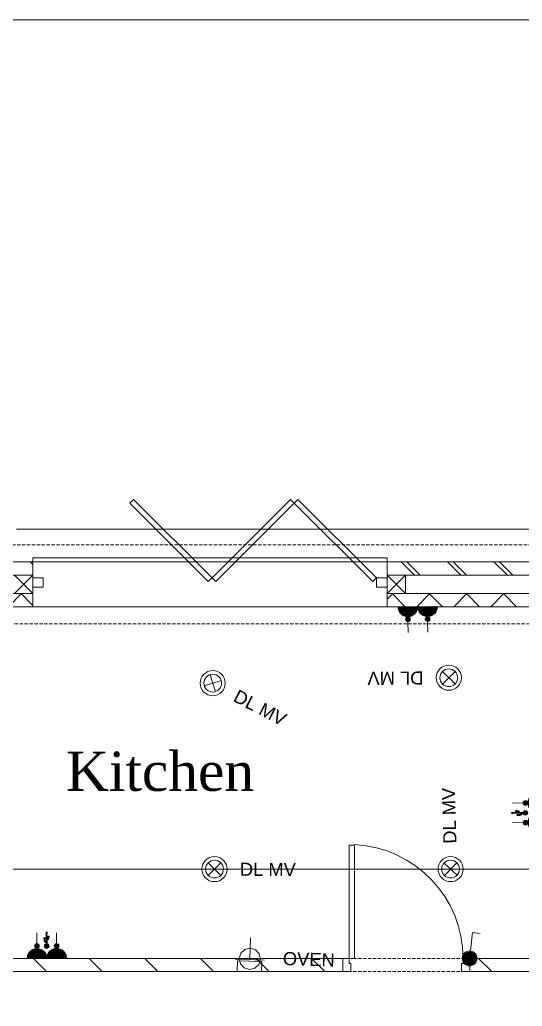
# Model space of a CAD drawing. Header units: millimetres. Extents: x -84100 to 168200, y 1000 to 58400.
# Drawn here: x 19504 to 23335, y 50880 to 58400 of the extents above; entities that cross this region are included whole.
import ezdxf
from ezdxf.enums import TextEntityAlignment as Align

# ---------------------------------------------------------------- set-up
doc = ezdxf.new("R2010")
doc.units = ezdxf.units.MM
doc.header["$LTSCALE"] = 100
doc.linetypes.add('HIDDEN', pattern=[0.375, 0.25, -0.125])
for name, color, linetype, true_color in [('Block Cavity', 156, 'Continuous', 0x004080), ('Block Fill', 9, 'Continuous', 0xc0c0c0), ('Block Wall', 156, 'Continuous', 0x004080), ('Brick Cavity', 156, 'Continuous', 0x004080), ('Brick Fill', 1, 'Continuous', 0xff0000), ('Brick Wall', 156, 'Continuous', 0x004080), ('Cavity Fill', 6, 'Continuous', 0xff00ff), ('Constructions', 5, 'Continuous', 0x0000ff), ('Electrical', 176, 'Continuous', 0x000080), ('Foundations', 6, 'HIDDEN', 0xff00ff), ('General Lighting', 2, 'Continuous', 0xffff00), ('Roof', 1, 'Continuous', 0xff0000), ('Roof Perimeter', 1, 'Continuous', 0xff0000), ('Stud Wall', 156, 'Continuous', 0x004080), ('Walls', 156, 'Continuous', 0x004080)]:
    doc.layers.add(name, color=color, linetype=linetype, true_color=true_color)
for name, color, linetype in [('Door Detail', 7, 'Continuous'), ('Doors', 7, 'Continuous'), ('Opening Header', 7, 'HIDDEN'), ('Roof Line - Gable', 7, 'Continuous'), ('Stud Wall Fill', 7, 'Continuous'), ('Untitled', 7, 'Continuous')]:
    doc.layers.add(name, color=color, linetype=linetype)
doc.styles.add('Arial_00007FFEBFFD5370_00007FFEBFFD5370', font='', dxfattribs={"height": 0.2})
doc.styles.add('Times New Roman_00007FFEBFFD5370_00007FFEBFFD5370', font='', dxfattribs={"height": 0.2})
doc.styles.get('Arial_00007FFEBFFD5370_00007FFEBFFD5370').set_extended_font_data('Arial')
doc.styles.get('Times New Roman_00007FFEBFFD5370_00007FFEBFFD5370').set_extended_font_data('Times New Roman')

# ---------------------------------------------------------------- blocks, each defined once
blk = doc.blocks.new('Block75')
at = {"layer": 'Block Cavity', "color": 156, "linetype": 'Continuous', "lineweight": 18, "true_color": 0x004080}
for p, q in [((-8288.308528, -242), (-8288.308528, -102)), ((-5588.308528, -242), (-5588.308528, -102)), ((-8288.308528, -242), (-10769, -242)), ((-2682, -242), (-5588.308528, -242))]:
    blk.add_line(p, q, dxfattribs=at)
at = {"layer": 'Block Cavity', "color": 6, "linetype": 'Continuous', "lineweight": 5, "true_color": 0xff00ff}
blk.add_line((-5448.308528, -242), (-5448.308528, -102), dxfattribs=at)
at = {"layer": 'Block Fill', "color": 9, "linetype": 'Continuous', "lineweight": 5, "true_color": 0xc0c0c0}
for p, q in [((-8373.445987, -242), (-8473.445987, -342)), ((-8377.70259, -242), (-8288.308528, -331.394062)), ((-5545.018863, -242), (-5588.308528, -285.289666)), ((-5549.275465, -242), (-5449.275465, -342)), ((-5262.17615, -242), (-5362.17615, -342)), ((-5266.432753, -242), (-5166.432753, -342)), ((-4979.333438, -242), (-5079.333438, -342)), ((-4983.59004, -242), (-4883.59004, -342)), ((-4696.490725, -242), (-4796.490725, -342)), ((-4700.747328, -242), (-4600.747328, -342))]:
    blk.add_line(p, q, dxfattribs=at)
at = {"layer": 'Block Wall', "color": 156, "linetype": 'Continuous', "lineweight": 18, "true_color": 0x004080}
for p, q in [((-8288.308528, -342), (-8288.308528, -242)), ((-5588.308528, -342), (-5588.308528, -242)), ((-8288.308528, -342), (-10024, -342)), ((-4438.308528, -342), (-5588.308528, -342))]:
    blk.add_line(p, q, dxfattribs=at)
at = {"layer": 'Brick Cavity', "color": 156, "linetype": 'Continuous', "lineweight": 18, "true_color": 0x004080}
for p, q in [((-8288.308528, -102), (-10769, -102)), ((-2682, -102), (-5588.308528, -102))]:
    blk.add_line(p, q, dxfattribs=at)
at = {"layer": 'Brick Fill', "color": 1, "linetype": 'Continuous', "lineweight": 5, "true_color": 0xff0000}
for p, q in [((-8308.575606, 0), (-8288.308528, -20.267078)), ((-5480.148482, 0), (-5378.148482, -102)), ((-5437.722075, 0), (-5335.722075, -102)), ((-5126.595091, 0), (-5024.595091, -102)), ((-5084.168684, 0), (-4982.168684, -102)), ((-4773.0417, 0), (-4671.0417, -102)), ((-4730.615294, 0), (-4628.615294, -102))]:
    blk.add_line(p, q, dxfattribs=at)
at = {"layer": 'Brick Wall', "color": 156, "linetype": 'Continuous', "lineweight": 18, "true_color": 0x004080}
for p, q in [((-8288.308528, 0), (-10769, 0)), ((-8288.308528, -102), (-8288.308528, 0)), ((-2682, 0), (-5588.308528, 0)), ((-5588.308528, -102), (-5588.308528, 0))]:
    blk.add_line(p, q, dxfattribs=at)
at = {"layer": 'Cavity Fill', "color": 6, "linetype": 'Continuous', "lineweight": 5, "true_color": 0xff00ff}
for p, q in [((-8288.308528, -242), (-8428.308528, -102)), ((-8428.308528, -242), (-8288.308528, -102)), ((-5588.308528, -242), (-5448.308528, -102)), ((-5448.308528, -242), (-5588.308528, -102))]:
    blk.add_line(p, q, dxfattribs=at)
at = {"layer": 'Foundations', "color": 6, "linetype": 'HIDDEN', "lineweight": 5, "true_color": 0xff00ff}
for p, q in [((129, 129), (-16813, 129)), ((-4388.308528, -471), (-10074, -471))]:
    blk.add_line(p, q, dxfattribs=at)
blk = doc.blocks.new('Block8927')
at = {"layer": 'Stud Wall', "color": 156, "linetype": 'Continuous', "lineweight": 18, "true_color": 0x004080}
for p, q in [((-5584, 100), (-9681.995875, 100)), ((-5584, 0), (-5584, 100)), ((-4096.308528, 100), (-4616, 100)), ((-4616, 0), (-4616, 100)), ((-5584, 0), (-9681.995145, 0)), ((-3684, 0), (-4616, 0))]:
    blk.add_line(p, q, dxfattribs=at)
at = {"layer": 'Stud Wall Fill', "color": 7, "linetype": 'Continuous', "lineweight": 5}
for p, q in [((-7842.025338, 0), (-7942.025338, 100)), ((-7417.761269, 0), (-7517.761269, 100)), ((-6993.497201, 0), (-7093.497201, 100)), ((-6569.233132, 0), (-6669.233132, 100)), ((-6144.969063, 0), (-6244.969063, 100)), ((-5720.704994, 0), (-5820.704994, 100)), ((-4447.912788, 0), (-4547.912788, 100))]:
    blk.add_line(p, q, dxfattribs=at)
blk = doc.blocks.new('Block9019')
at = {"layer": 'Door Detail', "color": 7, "linetype": 'Continuous', "lineweight": 5}
for p, q in [((-918, 0), (-918, 863.577583)), ((-918, 863.577583), (-878, 863.577583)), ((-878, 863.577583), (-878, 0)), ((-968, -100), (-968, 0)), ((-968, 0), (-918, 0)), ((-918, 0), (-918, -40)), ((-918, 0), (-878, 0)), ((0, 0), (-50, 0)), ((-50, 0), (-50, -40)), ((0, -100), (0, 0)), ((-918, -40), (-905.5, -40)), ((-905.5, -40), (-905.5, -100)), ((-50, -40), (-62.5, -40)), ((-62.5, -40), (-62.5, -100)), ((-905.5, -100), (-968, -100)), ((-62.5, -100), (0, -100))]:
    blk.add_line(p, q, dxfattribs=at)
blk.add_arc((-918, 0), 868, 0, 87.348016, dxfattribs=at)
at = {"layer": 'Opening Header', "color": 7, "linetype": 'HIDDEN', "lineweight": 5}
for p, q in [((0, 0), (-968, 0)), ((0, -100), (-968, -100))]:
    blk.add_line(p, q, dxfattribs=at)
blk = doc.blocks.new('Block22356')
at = {"layer": 'Electrical', "color": 176, "linetype": 'Continuous', "lineweight": 5, "true_color": 0x000080}
for p, q in [((-74.969218, 163.42181), (-80.582582, -3.574874)), ((-77.707829, 83.109479), (-118.60685, 73.467025)), ((-37.546631, 70.742297), (-77.707829, 83.109479)), ((-148.451092, 45.563882), (-160.818173, 5.405682)), ((-160.818173, 5.405682), (-151.175719, -35.493339)), ((-118.60685, 73.467025), (-148.451092, 45.563882)), ((-9.642488, 40.898021), (-37.546631, 70.742297)), ((-12.367115, -40.159199), (0, 0)), ((0, 0), (-9.642488, 40.898021)), ((-193.004156, -1.107718), (32.041742, -8.672326)), ((-173.415734, -12.646297), (-176.049756, -91.00804)), ((-173.415734, -12.646297), (-176.049756, -91.00804)), ((11.656741, -18.867254), (-173.415734, -12.646297)), ((11.656741, -18.867254), (-173.415734, -12.646297)), ((-151.175719, -35.493339), (-123.272576, -65.337581)), ((-123.272576, -65.337581), (-83.113376, -77.704696)), ((-83.113376, -77.704696), (-42.212357, -68.062309)), ((-80.582582, -3.574874), (-0.434848, -6.26893)), ((-42.212357, -68.062309), (-12.367115, -40.159199)), ((9.022719, -97.228997), (11.656741, -18.867254)), ((9.022719, -97.228997), (11.656741, -18.867254)), ((-176.049756, -91.00804), (9.022719, -97.228997)), ((-176.049756, -91.00804), (9.022719, -97.228997))]:
    blk.add_line(p, q, dxfattribs=at)
at = {"layer": 'Electrical', "color": 176, "linetype": 'Continuous', "lineweight": 5, "true_color": 0x000080, "style": 'Arial_00007FFEBFFD5370_00007FFEBFFD5370'}
blk.add_text('OVEN', height=100, rotation=718.074806, dxfattribs=at).set_placement((169.690697, -43.924831))
blk = doc.blocks.new('Block23013')
at = {"layer": 'Electrical', "color": 176, "linetype": 'Continuous', "lineweight": 5, "true_color": 0x000080}
for p, q in [((110.898273, 219.847115), (105.981163, 225.62098)), ((110.864207, 224.514162), (109.769695, 225.799382)), ((113.044434, -74.176856), (110.854711, 225.815152)), ((15.728041, 132.636824), (-0.966824, 152.240598)), ((19.451962, 132.891094), (-0.122751, 155.876499)), ((22.641513, 133.772842), (1.255691, 158.884923)), ((25.427135, 135.1289), (3.038063, 161.419036)), ((27.862529, 136.896209), (5.170663, 163.541898)), ((29.961957, 139.058023), (7.639229, 165.270256)), ((31.707921, 141.634888), (10.461258, 166.583563)), ((33.04162, 144.69585), (13.695552, 167.412771)), ((33.820403, 148.408418), (17.484763, 167.590375)), ((33.619208, 153.271715), (22.253952, 166.61725)), ((103.131594, 76.274558), (36.49377, 154.523336)), ((111.988387, 70.501606), (36.824176, 158.762405)), ((111.954321, 75.168653), (37.3593, 162.761087)), ((111.920255, 79.8357), (38.071301, 166.552073)), ((111.886189, 84.502747), (38.939324, 170.159851)), ((111.852123, 89.169794), (39.947313, 173.603275)), ((111.818056, 93.836841), (41.08264, 176.897175)), ((111.78399, 98.503889), (42.335208, 180.053406)), ((111.749924, 103.170936), (43.696843, 183.081565)), ((111.715858, 107.837983), (45.160869, 185.989494)), ((111.681792, 112.50503), (46.721801, 188.78363)), ((111.647726, 117.172077), (48.375126, 191.469276)), ((111.61366, 121.839124), (50.117132, 194.050789)), ((111.579594, 126.506172), (51.944786, 196.53173)), ((111.545528, 131.173219), (53.855643, 198.914972)), ((111.511462, 135.840266), (55.847771, 201.202782)), ((111.477396, 140.507313), (57.919701, 203.396885)), ((111.44333, 145.17436), (60.070387, 205.498509)), ((111.409264, 149.841407), (62.299183, 207.508414)), ((111.375198, 154.508454), (64.605821, 209.426913)), ((111.341132, 159.175502), (66.990411, 211.253879)), ((111.307066, 163.842549), (69.453439, 212.988738)), ((111.273, 168.509596), (71.995783, 214.630463)), ((111.238934, 173.176643), (74.61873, 216.17754)), ((111.204868, 177.84369), (77.324012, 217.627936)), ((111.170802, 182.510737), (80.113854, 218.979039)), ((111.136736, 187.177785), (82.991032, 220.227588)), ((111.10267, 191.844832), (85.95896, 221.369574)), ((111.068604, 196.511879), (89.0218, 222.400111)), ((111.034538, 201.178926), (92.184607, 223.313263)), ((111.000472, 205.845973), (95.453527, 224.101812)), ((110.966406, 210.51302), (98.836065, 224.756948)), ((110.932339, 215.180067), (102.34145, 225.267831)), ((-91.202323, 74.016304), (-79.246437, 80.103734)), ((34.173022, 77.931533), (-85.22438, 77.060019)), ((-1.094861, 149.996004), (-83.592664, 149.39383)), ((-79.158848, 68.104053), (-79.246437, 80.103734)), ((-79.246437, 80.103734), (-79.173446, 70.104)), ((-46.185644, 89.987636), (-58.185325, 89.900047)), ((-46.163747, 86.987716), (-58.163428, 86.900127)), ((-46.14185, 83.987796), (-58.14153, 83.900207)), ((11.096629, 133.448167), (-0.903405, 147.539083)), ((33.349489, 80.925602), (0.4718, 80.685618)), ((31.896678, 83.915077), (1.880816, 83.695983)), ((29.60425, 86.898424), (4.12945, 86.712476)), ((25.858591, 89.871163), (7.831314, 89.739577)), ((98.650761, 76.909084), (36.406608, 149.998639)), ((93.870737, 77.894932), (36.618639, 145.122619)), ((88.704642, 79.334121), (37.21674, 139.793259)), ((83.003464, 81.401625), (38.349925, 133.835583)), ((76.466201, 84.450894), (40.319194, 126.896143)), ((68.243432, 89.47935), (43.97397, 117.977515)), ((112.022453, 65.834559), (103.935266, 75.330854)), ((105.031557, 75.448669), (105.026886, 76.088601)), ((-79.202642, 74.103893), (-91.202323, 74.016304)), ((-91.202323, 74.016304), (-79.158848, 68.104053)), ((34.216816, 71.931693), (-85.180585, 71.060179)), ((0, 0), (-82.497802, -0.602174)), ((34.453972, 74.933504), (-79.202642, 74.103893)), ((-35.088706, 57.975816), (-47.492184, 57.88528)), ((-35.828872, 60.869058), (-46.794973, 60.789014)), ((-35.892069, 54.877492), (-46.643678, 54.799013)), ((17.382939, -17.371878), (0.20469, 2.799505)), ((33.437077, 68.925921), (0.559389, 68.685938)), ((21.019196, -17.014669), (1.136427, 6.332468)), ((32.028062, 65.915557), (2.012199, 65.696463)), ((24.147098, -16.06053), (2.576518, 9.2685)), ((29.779427, 62.899063), (4.304628, 62.713116)), ((26.881779, -14.644655), (4.409831, 11.742797)), ((29.270217, -12.822209), (6.589387, 13.810522)), ((26.077563, 59.871962), (8.050287, 59.740376)), ((31.322183, -10.604664), (9.105414, 15.483148)), ((33.015432, -7.965899), (11.980159, 16.734555)), ((34.283289, -4.827621), (15.280295, 17.486449)), ((34.963225, -0.998983), (19.168353, 17.547982)), ((34.535711, 4.130066), (24.163861, 16.309104)), ((100.386589, -73.194649), (37.497193, 0.652577)), ((104.830659, -73.786006), (37.621117, 5.134106)), ((109.037698, -74.099033), (37.982071, 9.337304)), ((113.044434, -74.176856), (38.543329, 13.305298)), ((113.044434, -74.176856), (38.543329, 13.305298)), ((113.010368, -69.509809), (39.278199, 17.06943)), ((112.976302, -64.842762), (40.166604, 20.653275)), ((112.942236, -60.175715), (41.193033, 24.075047)), ((112.90817, -55.508667), (42.345258, 27.349105)), ((112.874104, -50.84162), (43.613479, 30.486954)), ((112.840038, -46.174573), (44.989756, 33.497921)), ((112.805972, -41.507526), (46.467594, 36.38963)), ((112.771906, -36.840479), (48.041655, 39.168351)), ((112.737839, -32.173432), (49.707546, 41.839241)), ((112.703773, -27.506385), (51.461657, 44.406539)), ((112.669707, -22.839337), (53.301042, 46.873705)), ((112.635641, -18.17229), (55.223332, 49.243523)), ((112.601575, -13.505243), (57.226661, 51.51818)), ((112.567509, -8.838196), (59.309621, 53.69933)), ((112.533443, -4.171149), (61.471224, 55.788135)), ((112.499377, 0.495898), (63.710877, 57.785292)), ((112.465311, 5.162946), (66.028365, 59.691051)), ((112.431245, 9.829993), (68.42385, 61.505223)), ((112.397179, 14.49704), (70.897872, 63.227174)), ((112.363113, 19.164087), (73.451363, 64.855808)), ((112.329047, 23.831134), (76.085671, 66.389545)), ((112.294981, 28.498181), (78.802594, 67.826271)), ((112.260915, 33.165228), (81.604429, 69.163291)), ((112.226849, 37.832276), (84.494035, 70.397247)), ((112.192783, 42.499323), (87.474924, 71.524014)), ((112.158717, 47.16637), (90.551372, 72.538572)), ((112.124651, 51.833417), (93.728572, 73.434822)), ((112.090585, 56.500464), (97.012844, 74.205346)), ((112.056519, 61.167511), (100.411905, 74.841079)), ((12.924511, -16.763659), (0.095124, -1.698885)), ((5.203978, -12.324949), (3.247663, -10.027767)), ((95.652561, -72.262811), (37.663227, -4.169432)), ((90.547275, -70.895027), (38.200519, -9.427388)), ((84.933586, -68.930256), (39.246214, -15.28233)), ((78.542379, -66.052492), (41.069428, -22.050265)), ((70.663838, -61.428242), (44.379975, -30.564687))]:
    blk.add_line(p, q, dxfattribs=at)
blk.add_lwpolyline([(-46.119953, 80.987875), (-46.207542, 92.987556), (-58.207222, 92.899967), (-58.119633, 80.900287)], close=True, dxfattribs=at)
for points in [[(-25.525679, 77.495776), (-25.537182, 77.518651), (-25.571314, 77.585637), (-25.627512, 77.694273), (-25.70521, 77.842099), (-25.803844, 78.026656), (-25.922851, 78.245482), (-26.061665, 78.496118), (-26.219723, 78.776103), (-26.396459, 79.082978), (-26.59131, 79.414282), (-26.803712, 79.767556), (-27.033099, 80.140338), (-27.278908, 80.530169), (-27.540574, 80.934589), (-27.817533, 81.351137), (-28.10922, 81.777353), (-28.415071, 82.210778), (-28.734522, 82.648951), (-29.067009, 83.089412), (-29.411966, 83.5297), (-29.768831, 83.967356), (-30.137037, 84.39992), (-30.516022, 84.824931), (-30.90522, 85.239929), (-31.304067, 85.642454), (-31.711999, 86.030046), (-32.128452, 86.400244), (-32.552861, 86.750589), (-32.984662, 87.078621), (-33.42329, 87.381878), (-33.868181, 87.657902), (-34.318771, 87.904232), (-34.778179, 88.12668), (-35.248773, 88.333091), (-35.728862, 88.524054), (-36.216758, 88.700157), (-36.71077, 88.86199), (-37.209208, 89.010139), (-37.710381, 89.145195), (-38.212601, 89.267746), (-38.714177, 89.378379), (-39.213418, 89.477685), (-39.708636, 89.56625), (-40.19814, 89.644665), (-40.680239, 89.713517), (-41.153244, 89.773395), (-41.615466, 89.824888), (-42.065213, 89.868584), (-42.500796, 89.905072), (-42.920525, 89.934941), (-43.32271, 89.958778), (-43.705661, 89.977172), (-44.067687, 89.990713), (-44.4071, 89.999989), (-44.722208, 90.005587), (-45.011322, 90.008098), (-45.272752, 90.008109), (-45.504808, 90.006209), (-45.7058, 90.002986), (-45.874037, 89.999029), (-46.00783, 89.994927), (-46.105489, 89.991269), (-46.165324, 89.988642), (-46.185644, 89.987636)], [(-28.525599, 77.473879), (-28.538058, 77.491615), (-28.57488, 77.543547), (-28.635233, 77.62776), (-28.718282, 77.742337), (-28.823195, 77.885363), (-28.949139, 78.054924), (-29.095281, 78.249102), (-29.260788, 78.465983), (-29.444827, 78.703651), (-29.646565, 78.960191), (-29.865168, 79.233687), (-30.099804, 79.522223), (-30.34964, 79.823885), (-30.613843, 80.136756), (-30.891579, 80.458921), (-31.182016, 80.788465), (-31.484321, 81.123472), (-31.79766, 81.462026), (-32.121201, 81.802212), (-32.45411, 82.142115), (-32.795555, 82.479818), (-33.144703, 82.813407), (-33.50072, 83.140966), (-33.862773, 83.460579), (-34.23003, 83.770331), (-34.601657, 84.068307), (-34.976822, 84.35259), (-35.35469, 84.621265), (-35.734431, 84.872418), (-36.115209, 85.104131), (-36.496193, 85.31449), (-36.876549, 85.50158), (-37.259591, 85.669904), (-37.648404, 85.825564), (-38.041811, 85.96904), (-38.438637, 86.100812), (-38.837707, 86.22136), (-39.237843, 86.331164), (-39.637871, 86.430704), (-40.036614, 86.520461), (-40.432897, 86.600914), (-40.825543, 86.672544), (-41.213377, 86.73583), (-41.595223, 86.791253), (-41.969905, 86.839293), (-42.336246, 86.880429), (-42.693072, 86.915142), (-43.039206, 86.943912), (-43.373473, 86.967219), (-43.694696, 86.985544), (-44.001699, 86.999365), (-44.293307, 87.009163), (-44.568344, 87.015419), (-44.825634, 87.018612), (-45.064001, 87.019223), (-45.282269, 87.017731), (-45.479263, 87.014617), (-45.653805, 87.01036), (-45.804721, 87.005441), (-45.930835, 87.00034), (-46.03097, 86.995537), (-46.103951, 86.991512), (-46.148602, 86.988745), (-46.163747, 86.987716)], [(-31.525519, 77.451981), (-31.537406, 77.463945), (-31.572467, 77.498977), (-31.629804, 77.555792), (-31.708519, 77.633102), (-31.807713, 77.729622), (-31.92649, 77.844066), (-32.063949, 77.975145), (-32.219194, 78.121575), (-32.391326, 78.282068), (-32.579447, 78.455339), (-32.782658, 78.6401), (-33.000062, 78.835066), (-33.230759, 79.038949), (-33.473853, 79.250463), (-33.728445, 79.468322), (-33.993636, 79.69124), (-34.268528, 79.917929), (-34.552224, 80.147103), (-34.843825, 80.377477), (-35.142433, 80.607763), (-35.447149, 80.836674), (-35.757075, 81.062926), (-36.071314, 81.28523), (-36.388967, 81.5023), (-36.709136, 81.712851), (-37.030923, 81.915595), (-37.353428, 82.109247), (-37.675756, 82.292519), (-37.997006, 82.464125), (-38.316281, 82.622779), (-38.632683, 82.767194), (-38.945313, 82.896083), (-39.257303, 83.012488), (-39.571838, 83.120509), (-39.888101, 83.220454), (-40.205277, 83.312631), (-40.522549, 83.397347), (-40.8391, 83.47491), (-41.154114, 83.545627), (-41.466775, 83.609805), (-41.776265, 83.667752), (-42.08177, 83.719776), (-42.382471, 83.766183), (-42.677554, 83.807281), (-42.9662, 83.843377), (-43.247595, 83.87478), (-43.520921, 83.901796), (-43.785362, 83.924732), (-44.040101, 83.943897), (-44.284323, 83.959597), (-44.517211, 83.972141), (-44.737947, 83.981835), (-44.945717, 83.988986), (-45.139703, 83.993903), (-45.319089, 83.996893), (-45.483059, 83.998263), (-45.630795, 83.99832), (-45.761483, 83.997372), (-45.874304, 83.995727), (-45.968443, 83.993691), (-46.043084, 83.991573), (-46.09741, 83.989679), (-46.130604, 83.988318), (-46.14185, 83.987796)], [(-7.954621, 71.623341), (-7.956519, 71.595581), (-7.962915, 71.514241), (-7.974865, 71.382234), (-7.993423, 71.20247), (-8.019644, 70.977861), (-8.054581, 70.711318), (-8.099289, 70.405751), (-8.154824, 70.064073), (-8.222239, 69.689195), (-8.302589, 69.284027), (-8.396928, 68.851482), (-8.506312, 68.39447), (-8.631794, 67.915902), (-8.774429, 67.418691), (-8.935272, 66.905746), (-9.115377, 66.37998), (-9.315798, 65.844304), (-9.537591, 65.301628), (-9.781809, 64.754865), (-10.049507, 64.206925), (-10.341741, 63.66072), (-10.659563, 63.119161), (-11.004029, 62.585159), (-11.376193, 62.061625), (-11.777111, 61.551471), (-12.207835, 61.057608), (-12.669421, 60.582947), (-13.162924, 60.1304), (-13.689397, 59.702877), (-14.249896, 59.303291), (-14.845475, 58.934552), (-15.477188, 58.599571), (-16.145885, 58.291273), (-16.849267, 58.000313), (-17.583667, 57.726195), (-18.345419, 57.468423), (-19.130856, 57.226504), (-19.936311, 56.999941), (-20.758117, 56.78824), (-21.592607, 56.590906), (-22.436115, 56.407442), (-23.284974, 56.237355), (-24.135517, 56.080149), (-24.984078, 55.935329), (-25.826989, 55.8024), (-26.660583, 55.680867), (-27.481195, 55.570234), (-28.285156, 55.470007), (-29.068802, 55.37969), (-29.828463, 55.298788), (-30.560475, 55.226806), (-31.261169, 55.163249), (-31.92688, 55.107623), (-32.55394, 55.05943), (-33.138683, 55.018178), (-33.677442, 54.98337), (-34.16655, 54.954511), (-34.60234, 54.931107), (-34.981145, 54.912661), (-35.2993, 54.89868), (-35.553136, 54.888667), (-35.738988, 54.882129), (-35.853188, 54.878568), (-35.892069, 54.877492)], [(-13.698104, 71.581949), (-13.701583, 71.563465), (-13.712401, 71.509319), (-13.731131, 71.421471), (-13.758344, 71.301878), (-13.794615, 71.152501), (-13.840514, 70.975297), (-13.896614, 70.772227), (-13.963488, 70.545247), (-14.041709, 70.296319), (-14.131848, 70.027399), (-14.234478, 69.740449), (-14.350171, 69.437425), (-14.479501, 69.120287), (-14.623039, 68.790995), (-14.781357, 68.451506), (-14.955029, 68.103781), (-15.144627, 67.749777), (-15.350722, 67.391454), (-15.573888, 67.03077), (-15.814697, 66.669685), (-16.073722, 66.310157), (-16.351534, 65.954145), (-16.648707, 65.603609), (-16.965812, 65.260506), (-17.303422, 64.926797), (-17.66211, 64.604439), (-18.042447, 64.295392), (-18.445007, 64.001615), (-18.870362, 63.725066), (-19.319085, 63.467705), (-19.791746, 63.23149), (-20.28892, 63.01838), (-20.811766, 62.823671), (-21.359259, 62.641091), (-21.928694, 62.47025), (-22.517366, 62.310758), (-23.122571, 62.162225), (-23.741603, 62.024261), (-24.371758, 61.896476), (-25.010331, 61.77848), (-25.654617, 61.669883), (-26.301912, 61.570295), (-26.949509, 61.479325), (-27.594706, 61.396583), (-28.234796, 61.321681), (-28.867075, 61.254226), (-29.488837, 61.19383), (-30.097379, 61.140103), (-30.689996, 61.092654), (-31.263982, 61.051092), (-31.816632, 61.015029), (-32.345243, 60.984074), (-32.847108, 60.957837), (-33.319524, 60.935928), (-33.759785, 60.917957), (-34.165186, 60.903534), (-34.533023, 60.892268), (-34.860591, 60.88377), (-35.145184, 60.877649), (-35.384099, 60.873516), (-35.57463, 60.870981), (-35.714073, 60.869653), (-35.799722, 60.869142), (-35.828872, 60.869058)], [(-10.695915, 71.59876), (-10.70052, 71.575098), (-10.714688, 71.505783), (-10.738948, 71.393323), (-10.773826, 71.240226), (-10.819853, 71.049), (-10.877555, 70.822152), (-10.947462, 70.562191), (-11.030102, 70.271624), (-11.126003, 69.952959), (-11.235694, 69.608703), (-11.359702, 69.241366), (-11.498556, 68.853454), (-11.652785, 68.447475), (-11.822916, 68.025937), (-12.009479, 67.591349), (-12.213001, 67.146217), (-12.434011, 66.693049), (-12.673037, 66.234354), (-12.930607, 65.772639), (-13.20725, 65.310413), (-13.503494, 64.850182), (-13.819868, 64.394455), (-14.156899, 63.945739), (-14.515117, 63.506543), (-14.895048, 63.079373), (-15.297223, 62.666739), (-15.722169, 62.271147), (-16.170414, 61.895107), (-16.642487, 61.541124), (-17.138916, 61.211708), (-17.660229, 60.909366), (-18.206955, 60.636605), (-18.780562, 60.387404), (-19.380231, 60.153733), (-20.00306, 59.935093), (-20.646143, 59.730984), (-21.306579, 59.540907), (-21.981463, 59.364361), (-22.667893, 59.200848), (-23.362965, 59.049868), (-24.063776, 58.91092), (-24.767422, 58.783505), (-25.471, 58.667124), (-26.171607, 58.561277), (-26.86634, 58.465464), (-27.552295, 58.379185), (-28.226569, 58.301941), (-28.886258, 58.233233), (-29.52846, 58.172559), (-30.150271, 58.119422), (-30.748787, 58.07332), (-31.321105, 58.033755), (-31.864323, 58.000227), (-32.375536, 57.972235), (-32.851841, 57.949281), (-33.290335, 57.930865), (-33.688115, 57.916486), (-34.042277, 57.905646), (-34.349919, 57.897845), (-34.608136, 57.892582), (-34.814025, 57.889359), (-34.964683, 57.887675), (-35.057208, 57.887031), (-35.088694, 57.886928)]]:
    blk.add_lwpolyline(points, dxfattribs=at)
for centre, radius in [((16.404672, 150.123738), 17.5), ((16.954439, 74.80577), 17.5), ((-41.290445, 57.930548), 6.201904), ((17.499534, 0.127734), 17.5)]:
    blk.add_circle(centre, radius, dxfattribs=at)
for centre, start, end in [((111.402142, 150.81715), 90.41821, 265.123777), ((112.497003, 0.821146), 95.71264, 270.41821)]:
    blk.add_arc(centre, 75, start, end, dxfattribs=at)
blk = doc.blocks.new('Block23670')
at = {"layer": 'Electrical', "color": 176, "linetype": 'Continuous', "lineweight": 5, "true_color": 0x000080}
for p, q in [((0, 0), (-0.785679, 82.496259)), ((73.813253, 91.366737), (67.927805, 79.310141)), ((67.927805, 79.310141), (79.927261, 79.424422)), ((79.927261, 79.424422), (69.927715, 79.329188)), ((72.007626, -34.056728), (70.870529, 85.338439)), ((73.927533, 79.367282), (73.813253, 91.366737)), ((73.813253, 91.366737), (79.927261, 79.424422)), ((75.009957, -34.287207), (73.927533, 79.367282)), ((78.007354, -33.999588), (76.870257, 85.39558)), ((149.993198, 1.428507), (149.207519, 83.924765)), ((54.797518, 36.014049), (54.695124, 46.765456)), ((57.897622, 35.217579), (57.779496, 47.620825)), ((60.789211, 35.96418), (60.684773, 46.930075)), ((83.884951, 46.328557), (83.77067, 58.328012)), ((86.884815, 46.357127), (86.770534, 58.356582)), ((89.884679, 46.385697), (89.770398, 58.385153)), ((132.671481, -15.432968), (152.238071, 1.305463)), ((132.934034, -19.156314), (155.875841, 0.46948)), ((133.47252, -10.799762), (147.536709, 1.231586)), ((-73.925219, -113.209152), (13.391, -38.513638)), ((-73.925219, -113.209152), (13.391, -38.513638)), ((-73.856308, -109.202252), (9.421767, -37.961208)), ((-73.552641, -104.994527), (5.217777, -37.609603)), ((-72.97117, -100.549153), (0.735983, -37.495648)), ((-72.049865, -95.813065), (-4.085645, -37.672408)), ((-70.69344, -90.704749), (-9.342392, -38.221395)), ((-69.258259, -113.164704), (17.156757, -39.240133)), ((-68.741161, -85.086703), (-15.194994, -39.280111)), ((-65.877621, -78.689111), (-21.958857, -41.118374)), ((-64.591299, -113.120257), (20.74257, -40.120564)), ((-61.270907, -70.800303), (-30.465894, -44.447853)), ((-59.924339, -113.07581), (24.166616, -41.139379)), ((-55.25738, -113.031363), (27.443229, -42.284318)), ((-50.59042, -112.986915), (30.583891, -43.545557)), ((-45.92346, -112.942468), (33.597912, -44.915133)), ((-41.2565, -112.898021), (36.492902, -46.386534)), ((-36.58954, -112.853574), (39.275117, -47.954411)), ((-31.92258, -112.809127), (41.949706, -49.614357)), ((-27.255621, -112.764679), (44.5209, -51.362753)), ((-22.588661, -112.720232), (46.992151, -53.196646)), ((-17.921701, -112.675785), (49.366238, -55.113659)), ((-17.333169, -17.421538), (2.799953, -0.198462)), ((-16.967872, -21.056991), (6.33498, -1.122338)), ((-16.734869, -12.961767), (-1.698669, -0.098903)), ((-16.006778, -24.182763), (9.274208, -2.555895)), ((-14.584824, -26.914287), (11.752577, -4.3837)), ((-13.254741, -112.631338), (51.645346, -57.111923)), ((-12.757069, -29.298666), (13.825145, -6.558651)), ((-12.313343, -5.231381), (-10.020518, -3.269961)), ((-10.534965, -31.345695), (15.503364, -9.070951)), ((-8.587781, -112.58689), (53.831125, -59.190027)), ((-7.89244, -33.03307), (16.761162, -11.942905)), ((-4.751351, -34.293943), (17.520395, -15.241361)), ((-3.920821, -112.542443), (55.924733, -61.346978)), ((-0.921209, -34.965361), (17.590576, -19.129273)), ((0.746138, -112.497996), (57.926866, -63.582183)), ((4.206876, -34.526439), (16.362813, -24.127523)), ((5.413098, -112.453549), (59.837775, -65.895426)), ((10.080058, -112.409101), (61.657271, -68.28687)), ((14.747018, -112.364654), (63.384721, -70.757055)), ((19.413978, -112.320207), (65.019032, -73.306917)), ((59.929821, -25.94432), (59.758136, -7.917382)), ((62.965148, -29.639442), (62.722536, -4.165119)), ((65.986636, -31.881361), (65.700776, -1.86606)), ((69.000128, -33.283677), (68.687013, -0.406604)), ((70.750536, -111.831287), (158.843923, -36.470937)), ((75.417496, -111.78684), (162.843785, -36.997165)), ((76.503773, -102.961675), (154.604129, -36.149961)), ((77.12833, -98.479442), (150.07925, -36.072864)), ((78.103544, -93.697237), (145.203713, -36.295741)), ((79.531237, -88.527954), (139.875697, -36.905695)), ((80.084456, -111.742393), (166.636346, -37.700732)), ((80.999583, -33.169397), (80.686468, -0.292323)), ((81.586055, -82.82219), (133.920556, -38.052129)), ((83.98582, -31.70994), (83.69996, -1.69464)), ((84.620774, -76.278161), (126.985515, -40.036829)), ((84.751415, -111.697946), (170.246046, -38.560728)), ((86.96406, -29.410881), (86.721447, -3.936558)), ((89.418375, -111.653498), (173.691704, -39.561055)), ((89.630928, -68.044227), (118.075038, -43.711434)), ((89.92846, -25.658619), (89.756775, -7.63168)), ((94.085335, -111.609051), (176.988121, -40.689052)), ((98.752295, -111.564604), (180.14713, -41.934596)), ((103.419255, -111.520157), (183.178311, -43.289492)), ((108.086215, -111.475709), (186.089488, -44.747046)), ((112.753174, -111.431262), (188.88709, -46.301759)), ((117.420134, -111.386815), (191.576407, -47.949106)), ((122.087094, -111.342368), (194.161789, -49.685365)), ((126.754054, -111.29792), (196.646789, -51.507496)), ((131.421014, -111.253473), (199.034275, -53.413047)), ((133.822874, -22.343896), (158.887323, -0.902268)), ((135.185125, -25.126494), (161.425395, -2.678999)), ((136.087974, -111.209026), (201.326511, -55.400081)), ((136.957847, -27.557951), (163.552995, -4.806871)), ((139.124326, -29.652565), (165.286839, -7.271586)), ((140.754933, -111.164579), (203.525217, -57.467126)), ((141.705068, -31.392793), (166.60642, -10.090687)), ((144.768989, -32.71968), (167.442821, -13.323129)), ((145.421893, -111.120132), (205.63162, -59.613132)), ((148.48328, -33.490203), (167.628853, -17.111935)), ((150.088853, -111.075684), (207.646478, -61.837451)), ((153.346117, -33.278191), (166.666339, -21.883277)), ((154.755813, -111.031237), (209.570103, -64.139816)), ((159.422773, -110.98679), (211.402368, -66.520336)), ((164.089733, -110.942343), (213.142702, -68.9795)), ((168.756692, -110.897895), (214.790078, -71.518185)), ((173.423652, -110.853448), (216.342986, -74.137684)), ((-73.925219, -113.209152), (226.061177, -110.352138)), ((24.080938, -112.27576), (66.558624, -75.937807)), ((28.747897, -112.231312), (68.00139, -78.651528)), ((33.414857, -112.186865), (69.34464, -81.450381)), ((38.081817, -112.142418), (70.585019, -84.337236)), ((42.748777, -112.097971), (71.718414, -87.315611)), ((47.415737, -112.053523), (72.739814, -90.389794)), ((52.082697, -112.009076), (73.643129, -93.564994)), ((56.749656, -111.964629), (74.420956, -96.847543)), ((61.416616, -111.920182), (75.064248, -100.245182)), ((66.083576, -111.875735), (75.56186, -103.767444)), ((75.682112, -104.863471), (76.322032, -104.857377)), ((178.090612, -110.809001), (217.799395, -76.839734)), ((182.757572, -110.764554), (219.1567, -79.626563)), ((187.424532, -110.720106), (220.411646, -82.500957)), ((192.091492, -110.675659), (221.560232, -85.466337)), ((196.758451, -110.631212), (222.597579, -88.526877)), ((201.425411, -110.586765), (223.517764, -91.687645)), ((206.092371, -110.542317), (224.313583, -94.954804)), ((210.759331, -110.49787), (224.976241, -98.335875)), ((215.426291, -110.453423), (225.49492, -101.840116)), ((220.093251, -110.408976), (225.856164, -105.479035)), ((224.76021, -110.364528), (226.042993, -109.267159))]:
    blk.add_line(p, q, dxfattribs=at)
for points in [[(71.605469, 8.113918), (71.577705, 8.115755), (71.496352, 8.12197), (71.364319, 8.133627), (71.184514, 8.151785), (70.959847, 8.177505), (70.693226, 8.21185), (70.387561, 8.255878), (70.045761, 8.310653), (69.670733, 8.377234), (69.265388, 8.456682), (68.832634, 8.55006), (68.375379, 8.658426), (67.896534, 8.782843), (67.399006, 8.924372), (66.885705, 9.084074), (66.35954, 9.263008), (65.823419, 9.462238), (65.280252, 9.682823), (64.732946, 9.925824), (64.184412, 10.192303), (63.637559, 10.483321), (63.095294, 10.799938), (62.560527, 11.143215), (62.036166, 11.514214), (61.525122, 11.913995), (61.030302, 12.34362), (60.554616, 12.804149), (60.100972, 13.296644), (59.672279, 13.822165), (59.271447, 14.381774), (58.901384, 14.976531), (58.564999, 15.607498), (58.255214, 16.275507), (57.96269, 16.97824), (57.686939, 17.712029), (57.427474, 18.473206), (57.183808, 19.258102), (56.955454, 20.063051), (56.741926, 20.884384), (56.542736, 21.718433), (56.357396, 22.561531), (56.185422, 23.41001), (56.026324, 24.260201), (55.879617, 25.108437), (55.744813, 25.95105), (55.621426, 26.784373), (55.508968, 27.604736), (55.406952, 28.408473), (55.314893, 29.191915), (55.232301, 29.951395), (55.158691, 30.683245), (55.093576, 31.383796), (55.036469, 32.049381), (54.986882, 32.676333), (54.944329, 33.260982), (54.908322, 33.799662), (54.878376, 34.288705), (54.854002, 34.724442), (54.834714, 35.103205), (54.820025, 35.421328), (54.809448, 35.675141), (54.802496, 35.860978), (54.798682, 35.97517), (54.797518, 36.014049)], [(71.574791, 10.855151), (71.551119, 10.859704), (71.481773, 10.873718), (71.369259, 10.897727), (71.216085, 10.932265), (71.024757, 10.977866), (70.797781, 11.035064), (70.537665, 11.104392), (70.246915, 11.186386), (69.928037, 11.281578), (69.583539, 11.390502), (69.215926, 11.513693), (68.827706, 11.651684), (68.421385, 11.805009), (67.99947, 11.974203), (67.564468, 12.159798), (67.118884, 12.362329), (66.665226, 12.582331), (66.206001, 12.820336), (65.743714, 13.076878), (65.280873, 13.352493), (64.819984, 13.647712), (64.363555, 13.963071), (63.91409, 14.299104), (63.474098, 14.656343), (63.046085, 15.035324), (62.632557, 15.43658), (62.236021, 15.860645), (61.858984, 16.308052), (61.503953, 16.779336), (61.173433, 17.275031), (60.869932, 17.795671), (60.595956, 18.341789), (60.345479, 18.91484), (60.110475, 19.513988), (59.89045, 20.136328), (59.684911, 20.778956), (59.493365, 21.438968), (59.315319, 22.113458), (59.15028, 22.799522), (58.997753, 23.494256), (58.857247, 24.194756), (58.728268, 24.898117), (58.610322, 25.601435), (58.502917, 26.301805), (58.405558, 26.996323), (58.317754, 27.682085), (58.239011, 28.356185), (58.168835, 29.01572), (58.106733, 29.657785), (58.052212, 30.279476), (58.004779, 30.877888), (57.963941, 31.450117), (57.929205, 31.993258), (57.900076, 32.504408), (57.876063, 32.980661), (57.856671, 33.419113), (57.841408, 33.81686), (57.82978, 34.170997), (57.821294, 34.47862), (57.815457, 34.736825), (57.811776, 34.942707), (57.809757, 35.093361), (57.808907, 35.185883), (57.808734, 35.21737)], [(71.551302, 13.857296), (71.53281, 13.860734), (71.478641, 13.871431), (71.390751, 13.889965), (71.271098, 13.916913), (71.121641, 13.952851), (70.944335, 13.998355), (70.74114, 14.054004), (70.514013, 14.120373), (70.264911, 14.19804), (69.995792, 14.28758), (69.708613, 14.389572), (69.405333, 14.504591), (69.087909, 14.633215), (68.758298, 14.77602), (68.418458, 14.933583), (68.070347, 15.106481), (67.715922, 15.29529), (67.357141, 15.500588), (66.995962, 15.722952), (66.634342, 15.962957), (66.274239, 16.221181), (65.91761, 16.498201), (65.566413, 16.794593), (65.222606, 17.110934), (64.888147, 17.447801), (64.564992, 17.805771), (64.2551, 18.18542), (63.960428, 18.587326), (63.682934, 19.012064), (63.424575, 19.460213), (63.187309, 19.932348), (62.973094, 20.429047), (62.777222, 20.951458), (62.593425, 21.498544), (62.421317, 22.067597), (62.260516, 22.655913), (62.110638, 23.260786), (61.971297, 23.87951), (61.842111, 24.509379), (61.722695, 25.147688), (61.612665, 25.791731), (61.511637, 26.438802), (61.419227, 27.086196), (61.33505, 27.731207), (61.258724, 28.371129), (61.189863, 29.003256), (61.128085, 29.624883), (61.073004, 30.233304), (61.024236, 30.825813), (60.981398, 31.399705), (60.944106, 31.952274), (60.911975, 32.480815), (60.884622, 32.98262), (60.861662, 33.454986), (60.842712, 33.895206), (60.827387, 34.300574), (60.815303, 34.668385), (60.806076, 34.995933), (60.799322, 35.280512), (60.794658, 35.519417), (60.791699, 35.709942), (60.79006, 35.849381), (60.789359, 35.935029), (60.789211, 35.96418)], [(77.381665, 31.697724), (77.393602, 31.709637), (77.428556, 31.744776), (77.485243, 31.802239), (77.562378, 31.881126), (77.658678, 31.980535), (77.772856, 32.099566), (77.90363, 32.237316), (78.049714, 32.392887), (78.209824, 32.565375), (78.382676, 32.753881), (78.566985, 32.957502), (78.761466, 33.175339), (78.964835, 33.40649), (79.175808, 33.650053), (79.393101, 33.905129), (79.615428, 34.170815), (79.841505, 34.446211), (80.070048, 34.730416), (80.299772, 35.022529), (80.529393, 35.321648), (80.757626, 35.626873), (80.983188, 35.937302), (81.204792, 36.252034), (81.421156, 36.570169), (81.630994, 36.890806), (81.833022, 37.213042), (82.025955, 37.535978), (82.20851, 37.858712), (82.379401, 38.180343), (82.537344, 38.499971), (82.681055, 38.816693), (82.809249, 39.129609), (82.924959, 39.441857), (83.03228, 39.756631), (83.131522, 40.073117), (83.222993, 40.390497), (83.307004, 40.707956), (83.383862, 41.024679), (83.453878, 41.339849), (83.517361, 41.652652), (83.574619, 41.962271), (83.625963, 42.26789), (83.671701, 42.568694), (83.712142, 42.863867), (83.747597, 43.152593), (83.778373, 43.434057), (83.804781, 43.707443), (83.827129, 43.971934), (83.845728, 44.226716), (83.860885, 44.470972), (83.87291, 44.703886), (83.882113, 44.924644), (83.888802, 45.132429), (83.893288, 45.326426), (83.895878, 45.505818), (83.896883, 45.66979), (83.896612, 45.817527), (83.895374, 45.948211), (83.893477, 46.061029), (83.891232, 46.155164), (83.888948, 46.229799), (83.886934, 46.284121), (83.885498, 46.317312), (83.884951, 46.328557)], [(77.410235, 28.69786), (77.427944, 28.710358), (77.479794, 28.747296), (77.563872, 28.807835), (77.678264, 28.891139), (77.821057, 28.99637), (77.990337, 29.122691), (78.184189, 29.269265), (78.400702, 29.435254), (78.63796, 29.619821), (78.89405, 29.822129), (79.167059, 30.04134), (79.455073, 30.276617), (79.756178, 30.527124), (80.068461, 30.792022), (80.390007, 31.070474), (80.718904, 31.361643), (81.053238, 31.664692), (81.391094, 31.978784), (81.73056, 32.30308), (82.069721, 32.636745), (82.406664, 32.97894), (82.739476, 33.328829), (83.066242, 33.685574), (83.385049, 34.048337), (83.693983, 34.416282), (83.991131, 34.788571), (84.274579, 35.164367), (84.542414, 35.542833), (84.792721, 35.923131), (85.023587, 36.304424), (85.233098, 36.685875), (85.419341, 37.066646), (85.586813, 37.450061), (85.741607, 37.839219), (85.884208, 38.232945), (86.015097, 38.630063), (86.134757, 39.0294), (86.24367, 39.429779), (86.342321, 39.830028), (86.43119, 40.22897), (86.510762, 40.62543), (86.581518, 41.018235), (86.643941, 41.406209), (86.698515, 41.788177), (86.745721, 42.162964), (86.786042, 42.529397), (86.819962, 42.886299), (86.847962, 43.232496), (86.870525, 43.566814), (86.888135, 43.888076), (86.901273, 44.19511), (86.910423, 44.486739), (86.916067, 44.761789), (86.918688, 45.019086), (86.918768, 45.257454), (86.916791, 45.475718), (86.913238, 45.672704), (86.908594, 45.847236), (86.903339, 45.998141), (86.897957, 46.124243), (86.892932, 46.224367), (86.888744, 46.297339), (86.885878, 46.341984), (86.884815, 46.357127)], [(77.438805, 25.697996), (77.461655, 25.70955), (77.528565, 25.743831), (77.637076, 25.80027), (77.784729, 25.878296), (77.969065, 25.977341), (78.187626, 26.096834), (78.437953, 26.236206), (78.717586, 26.394886), (79.024067, 26.572304), (79.354937, 26.767892), (79.707737, 26.981079), (80.080008, 27.211295), (80.469291, 27.45797), (80.873128, 27.720535), (81.289059, 27.99842), (81.714625, 28.291054), (82.147369, 28.597869), (82.58483, 28.918294), (83.02455, 29.251759), (83.46407, 29.597695), (83.900931, 29.955532), (84.332675, 30.3247), (84.756842, 30.704629), (85.170973, 31.094749), (85.57261, 31.494491), (85.959293, 31.903284), (86.328565, 32.32056), (86.677965, 32.745747), (87.005035, 33.178276), (87.307316, 33.617578), (87.58235, 34.063082), (87.827676, 34.514219), (88.049102, 34.97412), (88.254466, 35.445172), (88.444361, 35.925685), (88.619378, 36.413971), (88.780111, 36.908342), (88.927152, 37.407108), (89.061092, 37.908581), (89.182525, 38.411072), (89.292043, 38.912892), (89.390238, 39.412354), (89.477702, 39.907767), (89.555027, 40.397444), (89.622807, 40.879695), (89.681633, 41.352833), (89.732097, 41.815167), (89.774793, 42.265011), (89.810312, 42.700674), (89.839246, 43.120468), (89.862189, 43.522705), (89.879732, 43.905696), (89.892467, 44.267752), (89.900988, 44.607184), (89.905886, 44.922304), (89.907753, 45.211423), (89.907182, 45.472853), (89.904766, 45.704904), (89.901096, 45.905887), (89.896765, 46.074116), (89.892366, 46.207899), (89.88849, 46.30555), (89.88573, 46.365379), (89.884679, 46.385697)]]:
    blk.add_lwpolyline(points, dxfattribs=at)
blk.add_lwpolyline([(80.885087, 46.299986), (92.884543, 46.414267), (92.770262, 58.413723), (80.770806, 58.299442)], close=True, dxfattribs=at)
for centre, radius in [((0.166659, -17.499206), 17.5), ((57.838559, 41.419202), 6.201904), ((74.843298, -16.788), 17.5), ((150.159857, -16.0707), 17.5)]:
    blk.add_circle(centre, radius, dxfattribs=at)
for centre, start, end in [((1.07138, -112.494898), 5.840088, 180.545658), ((151.064578, -111.066392), 0.545658, 175.251224)]:
    blk.add_arc(centre, 75, start, end, dxfattribs=at)
blk = doc.blocks.new('Block24295')
at = {"layer": 'Electrical', "color": 176, "linetype": 'Continuous', "lineweight": 5, "true_color": 0x000080}
for p, q in [((74.27732, 112.978448), (-225.716516, 111.055411)), ((-224.415518, 111.06375), (-225.701711, 109.97038)), ((-219.748442, 111.093668), (-225.526677, 106.181692)), ((-215.081367, 111.123585), (-225.176763, 102.541666)), ((-210.414291, 111.153502), (-224.668997, 99.035828)), ((-205.747216, 111.183419), (-224.016868, 95.65271)), ((-201.08014, 111.213336), (-223.231225, 92.38309)), ((-196.413064, 111.243253), (-222.320885, 89.219472)), ((-191.745989, 111.27317), (-221.293071, 86.155717)), ((-187.078913, 111.303088), (-220.153724, 83.186775)), ((-182.411838, 111.333005), (-218.907733, 80.308488)), ((-177.744762, 111.362922), (-217.559111, 77.517447)), ((-173.077686, 111.392839), (-216.111121, 74.810876)), ((-168.410611, 111.422756), (-214.566376, 72.186555)), ((-163.743535, 111.452673), (-212.926912, 69.642753)), ((-159.07646, 111.48259), (-211.194243, 67.178183)), ((-154.409384, 111.512508), (-209.369398, 64.79197)), ((-149.742308, 111.542425), (-207.45295, 62.483627)), ((-145.075233, 111.572342), (-205.445027, 60.253046)), ((-140.408157, 111.602259), (-203.345315, 58.100492)), ((-135.741082, 111.632176), (-201.153055, 56.026612)), ((-131.074006, 111.662093), (-198.867017, 54.032451)), ((-126.40693, 111.692011), (-196.485475, 52.119477)), ((-121.739855, 111.721928), (-194.00616, 50.289618)), ((-117.072779, 111.751845), (-191.426196, 48.545318)), ((-112.405704, 111.781762), (-188.742021, 46.889606)), ((-107.738628, 111.811679), (-185.949273, 45.32619)), ((-103.071552, 111.841596), (-183.042648, 43.85958)), ((-98.404477, 111.871513), (-180.0157, 42.495254)), ((-93.737401, 111.901431), (-176.860584, 41.239881)), ((-89.070326, 111.931348), (-173.567695, 40.101626)), ((-84.40325, 111.961265), (-170.125167, 39.090576)), ((-79.736174, 111.991182), (-166.518162, 38.219346)), ((-75.069099, 112.021099), (-162.727811, 37.503976)), ((-70.402023, 112.051016), (-158.729606, 36.965297)), ((-76.182847, 103.199359), (-154.490833, 36.631122)), ((-76.821356, 98.719092), (-149.966215, 36.539939)), ((-77.811453, 93.939947), (-145.090008, 36.747634)), ((-79.255233, 88.775133), (-139.760119, 37.340998)), ((-81.327806, 83.075795), (-133.801438, 38.468886)), ((-84.382884, 76.541245), (-126.860251, 40.431985)), ((-75.355269, 105.098588), (-75.995205, 105.094485)), ((-65.734948, 112.080933), (-75.238429, 104.002192)), ((-61.067872, 112.110851), (-74.751786, 100.478397)), ((-56.400797, 112.140768), (-74.119075, 97.078772)), ((-51.733721, 112.170685), (-73.351471, 93.793817)), ((-47.066645, 112.200602), (-72.458046, 90.61582)), ((-42.39957, 112.230519), (-71.446223, 87.538472)), ((-37.732494, 112.260436), (-70.322106, 84.556583)), ((-33.065419, 112.290354), (-69.09072, 81.665881)), ((-28.398343, 112.320271), (-67.756191, 78.862859)), ((-23.731267, 112.350188), (-66.32188, 76.14466)), ((-19.064192, 112.380105), (-64.790487, 73.508989)), ((-14.397116, 112.410022), (-63.164122, 70.954051)), ((-9.730041, 112.439939), (-61.444372, 68.478499)), ((-5.062965, 112.469856), (-59.63233, 66.081403)), ((-0.395889, 112.499774), (-57.728632, 63.762221)), ((4.271186, 112.529691), (-55.733467, 61.520794)), ((8.938262, 112.559608), (-53.646585, 59.357335)), ((13.605337, 112.589525), (-51.467287, 57.272436)), ((18.272413, 112.619442), (-49.194411, 55.267086)), ((22.939489, 112.649359), (-46.826304, 53.342691)), ((27.606564, 112.679277), (-44.360774, 51.501113)), ((32.27364, 112.709194), (-41.795035, 49.74472)), ((36.940715, 112.739111), (-39.125627, 48.076456)), ((41.607791, 112.769028), (-36.348308, 46.499925)), ((46.274867, 112.798945), (-33.457913, 45.019517)), ((50.941942, 112.828862), (-30.448171, 43.640564)), ((55.609018, 112.858779), (-27.31145, 42.369553)), ((60.276093, 112.888697), (-24.038418, 41.214419)), ((64.943169, 112.918614), (-20.61756, 40.184948)), ((69.610244, 112.948531), (-17.034506, 39.293358)), ((74.27732, 112.978448), (-13.271029, 38.555142)), ((74.27732, 112.978448), (-13.271029, 38.555142)), ((74.195935, 108.971783), (-9.303535, 37.990357)), ((73.879169, 104.765024), (-5.10066, 37.625666)), ((73.283861, 100.321481), (-0.619243, 37.497758)), ((72.347815, 95.588284), (4.202912, 37.659505)), ((70.975493, 90.484216), (9.461343, 38.192123)), ((69.005732, 84.872276), (15.317213, 39.232613)), ((66.122288, 78.483629), (22.086766, 41.049809)), ((-148.378294, 33.952321), (-167.574765, 17.633739)), ((-144.66642, 33.170238), (-167.40053, 13.844372)), ((-153.241768, 33.755449), (-166.597401, 22.402061)), ((-141.606644, 31.833818), (-166.574197, 10.609342)), ((-139.031333, 30.085563), (-165.263399, 7.786146)), ((-136.871386, 27.984215), (-163.537237, 5.316045)), ((-135.106242, 25.54725), (-161.416272, 3.181559)), ((-133.752661, 22.760425), (-158.883744, 1.396935)), ((-132.873749, 19.570091), (-155.876547, 0.015818)), ((-132.62279, 15.845946), (-152.241397, -0.831486)), ((-133.43825, 11.215256), (-147.539828, -0.772247)), ((-89.418648, 68.322949), (-117.938377, 44.078831)), ((1.030064, 34.962323), (-17.530935, 19.183945)), ((4.858096, 34.278984), (-17.472858, 15.295834)), ((7.995246, 33.008338), (-16.723898, 11.99503)), ((-4.099363, 34.539369), (-16.287617, 24.17835)), ((10.632504, 31.312744), (-15.475048, 9.119175)), ((12.848224, 29.258807), (-13.804659, 6.601661)), ((14.668547, 26.868749), (-11.738872, 4.420269)), ((16.08199, 24.132811), (-9.266206, 2.584757)), ((17.033348, 21.004062), (-6.331455, 1.142056)), ((17.387324, 17.367489), (-2.799322, 0.207178)), ((0, 0), (0.528835, -82.498305)), ((16.775142, 12.909603), (1.698969, 0.093614)), ((12.32957, 5.193019), (10.03065, 3.238748)), ((61.491036, 70.609202), (30.604128, 44.352787)), ((-149.996918, -0.961519), (-149.468083, -83.459824))]:
    blk.add_line(p, q, dxfattribs=at)
for centre in [(-150.109095, 16.538122), (-0.112177, 17.49964)]:
    blk.add_circle(centre, 17.5, dxfattribs=at)
for centre, start, end in [((-150.718057, 111.53617), 180.367276, 355.072842), ((-0.721139, 112.497689), 185.661706, 0.367276)]:
    blk.add_arc(centre, 75, start, end, dxfattribs=at)
blk = doc.blocks.new('Block26096')
at = {"layer": 'Electrical', "color": 176, "linetype": 'Continuous', "lineweight": 5, "true_color": 0x000080}
for p, q in [((2.298311, 106.309078), (17.147453, 246.095831)), ((76.197191, 239.823149), (17.147453, 246.095831)), ((-53.695054, 50.385592), (33.69118, 83.060445)), ((-53.627245, 47.208089), (35.724755, 80.617968)), ((-53.554863, 53.64087), (31.449605, 85.425149)), ((-53.364928, 44.103315), (37.563823, 78.102761)), ((-53.188589, 56.980682), (28.981946, 87.705317)), ((-52.91809, 41.067536), (39.218369, 75.518559)), ((-52.571857, 60.414144), (26.263831, 89.891836)), ((-51.671244, 63.953753), (23.261834, 91.972208)), ((-50.43955, 67.617158), (19.928755, 93.928785)), ((-48.807097, 71.430411), (16.194918, 95.735512)), ((-46.664022, 75.434592), (11.950459, 97.351311)), ((-43.818517, 79.701422), (7.00357, 98.704463)), ((-39.872273, 84.379832), (0.955942, 99.646034)), ((-33.622146, 89.919694), (-7.395569, 99.726153)), ((-52.293921, 38.098063), (40.695583, 72.868052)), ((-51.497275, 35.193082), (42.000321, 70.153052)), ((-50.530958, 32.351542), (43.135389, 67.374611)), ((-50.530958, 32.351542), (43.135389, 67.374611)), ((-49.39589, 29.573101), (44.101706, 64.533071)), ((-48.091152, 26.858101), (44.898352, 61.62809)), ((-46.613938, 24.207593), (45.522521, 58.658617)), ((-44.959392, 21.623392), (45.969359, 55.622838)), ((-43.120324, 19.108185), (46.231676, 52.518064)), ((-41.086749, 16.665707), (46.299485, 49.34056)), ((-38.845174, 14.301004), (46.159294, 46.085283)), ((-36.377515, 12.020836), (45.79302, 42.74547)), ((-33.6594, 9.834317), (45.176288, 39.312009)), ((-30.657403, 7.753945), (44.275675, 35.7724)), ((-27.324324, 5.797368), (43.043981, 32.108995)), ((-23.590487, 3.990641), (41.411528, 28.295742)), ((-19.346028, 2.374841), (39.268453, 24.29156)), ((-14.399139, 1.02169), (36.422948, 20.024731)), ((-8.351511, 0.080119), (32.476704, 15.346321)), ((0, 0), (26.226577, 9.806459))]:
    blk.add_line(p, q, dxfattribs=at)
for radius in [56.763582, 50]:
    blk.add_circle((-3.697784, 49.863076), radius, dxfattribs=at)
blk = doc.blocks.new('Block27904')
at = {"layer": 'General Lighting', "color": 2, "linetype": 'Continuous', "lineweight": 5, "true_color": 0xffff00}
for p, q in [((48.067495, 47.556138), (-48.067495, -47.556138)), ((-47.556138, 48.067495), (47.556138, -48.067495))]:
    blk.add_line(p, q, dxfattribs=at)
for radius in [95.625, 67.617086]:
    blk.add_circle((0, 0), radius, dxfattribs=at)
at = {"layer": 'Electrical', "color": 176, "linetype": 'Continuous', "lineweight": 5, "true_color": 0x000080, "style": 'Arial_00007FFEBFFD5370_00007FFEBFFD5370'}
blk.add_text('DL MV', height=100, rotation=359.693608, dxfattribs=at).set_placement((193.501542, -1.034768), align=Align.MIDDLE_LEFT)
blk = doc.blocks.new('Block28419')
at = {"layer": 'General Lighting', "color": 2, "linetype": 'Continuous', "lineweight": 5, "true_color": 0xffff00}
for p, q in [((-49.091062, 46.498795), (49.091062, -46.498795)), ((-46.498795, -49.091062), (46.498795, 49.091062))]:
    blk.add_line(p, q, dxfattribs=at)
for radius in [95.625, 67.617086]:
    blk.add_circle((0, 0), radius, dxfattribs=at)
at = {"layer": 'Electrical', "color": 176, "linetype": 'Continuous', "lineweight": 5, "true_color": 0x000080, "style": 'Arial_00007FFEBFFD5370_00007FFEBFFD5370'}
blk.add_text('DL MV', height=100, rotation=91.553403, dxfattribs=at).set_placement((-5.245646, 193.433195), align=Align.MIDDLE_LEFT)
blk = doc.blocks.new('Block28934')
at = {"layer": 'General Lighting', "color": 2, "linetype": 'Continuous', "lineweight": 5, "true_color": 0xffff00}
for p, q in [((48.209264, -47.412416), (-48.209264, 47.412416)), ((-47.412416, -48.209264), (47.412416, 48.209264))]:
    blk.add_line(p, q, dxfattribs=at)
for radius in [95.625, 67.617086]:
    blk.add_circle((0, 0), radius, dxfattribs=at)
at = {"layer": 'Electrical', "color": 176, "linetype": 'Continuous', "lineweight": 5, "true_color": 0x000080, "style": 'Arial_00007FFEBFFD5370_00007FFEBFFD5370'}
blk.add_text('DL MV', height=100, rotation=180.477454, dxfattribs=at).set_placement((-193.497591, -1.61248), align=Align.MIDDLE_LEFT)
blk = doc.blocks.new('Block29449')
at = {"layer": 'General Lighting', "color": 2, "linetype": 'Continuous', "lineweight": 5, "true_color": 0xffff00}
for p, q in [((64.437963, 20.489491), (-64.437963, -20.489491)), ((-20.489491, 64.437963), (20.489491, -64.437963))]:
    blk.add_line(p, q, dxfattribs=at)
for radius in [95.625, 67.617086]:
    blk.add_circle((0, 0), radius, dxfattribs=at)
at = {"layer": 'Electrical', "color": 176, "linetype": 'Continuous', "lineweight": 5, "true_color": 0x000080, "style": 'Arial_00007FFEBFFD5370_00007FFEBFFD5370'}
blk.add_text('DL MV', height=100, rotation=332.639225, dxfattribs=at).set_placement((171.857028, -88.933007), align=Align.MIDDLE_LEFT)
blk = doc.blocks.new('Block56935')
at = {"layer": 'Door Detail', "color": 7, "linetype": 'Continuous', "lineweight": 5}
for p, q in [((-1932.619767, 668.683741), (-1960.904038, 640.39947)), ((-1960.904038, 640.39947), (-1362.220297, 41.715729)), ((-1333.936025, 70), (-1932.619767, 668.683741)), ((-735.252284, 668.683741), (-1333.936025, 70)), ((-1305.651754, 41.715729), (-706.968013, 640.39947)), ((-706.968013, 640.39947), (-735.252284, 668.683741)), ((-678.683741, 668.683741), (-706.968013, 640.39947)), ((-706.968013, 640.39947), (-108.284271, 41.715729)), ((-80, 70), (-678.683741, 668.683741)), ((0, 222), (-2700, 222)), ((-2700, 222), (-2700, 192)), ((0, 192), (0, 222)), ((-2620, 70), (-2700, 70)), ((-2700, 70), (-2700, 0)), ((-2700, 0), (-2620, 0)), ((-2620, 0), (-2620, 70)), ((-1362.220297, 41.715729), (-1333.936025, 70)), ((-1333.936025, 70), (-1305.651754, 41.715729)), ((-108.284271, 41.715729), (-80, 70)), ((0, 70), (-80, 70)), ((-80, 70), (-80, 0)), ((-80, 0), (0, 0)), ((0, 0), (0, 70))]:
    blk.add_line(p, q, dxfattribs=at)
at = {"layer": 'Opening Header', "color": 7, "linetype": 'HIDDEN', "lineweight": 5}
for p, q in [((0, 192), (-2700, 192)), ((0, -150), (-2700, -150))]:
    blk.add_line(p, q, dxfattribs=at)
blk = doc.blocks.new('Block108664')
at = {"layer": 'Roof Line - Gable', "color": 7, "linetype": 'Continuous', "lineweight": 5}
blk.add_lwpolyline([(16934, 12935), (8271, 12935)], dxfattribs=at)
at = {"layer": 'Roof Perimeter', "color": 1, "linetype": 'Continuous', "lineweight": 5, "true_color": 0xff0000}
blk.add_lwpolyline([(0, 0), (16684, 0), (16684, 12685), (0, 12685)], close=True, dxfattribs=at)

msp = doc.modelspace()

# ---------------------------------------------------------------- linework, layer by layer
at = {"layer": 'Constructions', "color": 5, "linetype": 'Continuous', "lineweight": 5, "true_color": 0x0000ff}
for p, q in [((-84100, 53925.086384), (168200, 53925.086384)), ((-84100, 51925.086384), (168200, 51925.086384))]:
    msp.add_line(p, q, dxfattribs=at)
at = {"layer": 'Untitled', "color": 7, "linetype": 'Continuous', "lineweight": 5}
msp.add_line((1000, 58400), (83100, 58400), dxfattribs=at)

# ---------------------------------------------------------------- block references
at = {"layer": 'Doors', "color": 7, "linetype": 'Continuous', "lineweight": 5}
for name, p in [('Block56935', (22303.412921, 54075.086384)), ('Block9019', (22933.721449, 51244.403363))]:
    msp.add_blockref(name, p, dxfattribs=at)
at = {"layer": 'Electrical', "color": 176, "linetype": 'Continuous', "lineweight": 5, "true_color": 0x000080}
for name, p in [('Block24295', (22612.94117, 53813.069455)), ('Block28934', (22774.494546, 53383.9636)), ('Block29449', (20974.545383, 53342.74339)), ('Block28419', (22788.234616, 51925.086384)), ('Block23013', (23341.463349, 52279.151472)), ('Block27904', (20988.285453, 51925.086384)), ('Block23670', (19634.38324, 51356.184008)), ('Block26096', (22937.419234, 51194.540287)), ('Block22356', (21338.140781, 51238.521882))]:
    msp.add_blockref(name, p, dxfattribs=at)
at = {"layer": 'Roof', "color": 7, "linetype": 'Continuous', "lineweight": 5}
msp.add_blockref('Block108664', (11207.721449, 41582.086384), dxfattribs=at)
at = {"layer": 'Walls', "color": 6, "linetype": 'HIDDEN', "lineweight": 5, "true_color": 0xff00ff}
msp.add_blockref('Block75', (27891.721449, 54267.086384), dxfattribs=at)
at = {"layer": 'Walls', "color": 7, "linetype": 'HIDDEN', "lineweight": 5}
msp.add_blockref('Block8927', (27549.721449, 51144.403363), dxfattribs=at)

# ---------------------------------------------------------------- texts
at = {"layer": 'Electrical', "color": 176, "linetype": 'Continuous', "lineweight": 5, "true_color": 0x000080, "style": 'Times New Roman_00007FFEBFFD5370_00007FFEBFFD5370'}
msp.add_text('Kitchen', height=300, dxfattribs=at).set_placement((19855.794328, 52521.271948))

doc.saveas('drawing.dxf')
